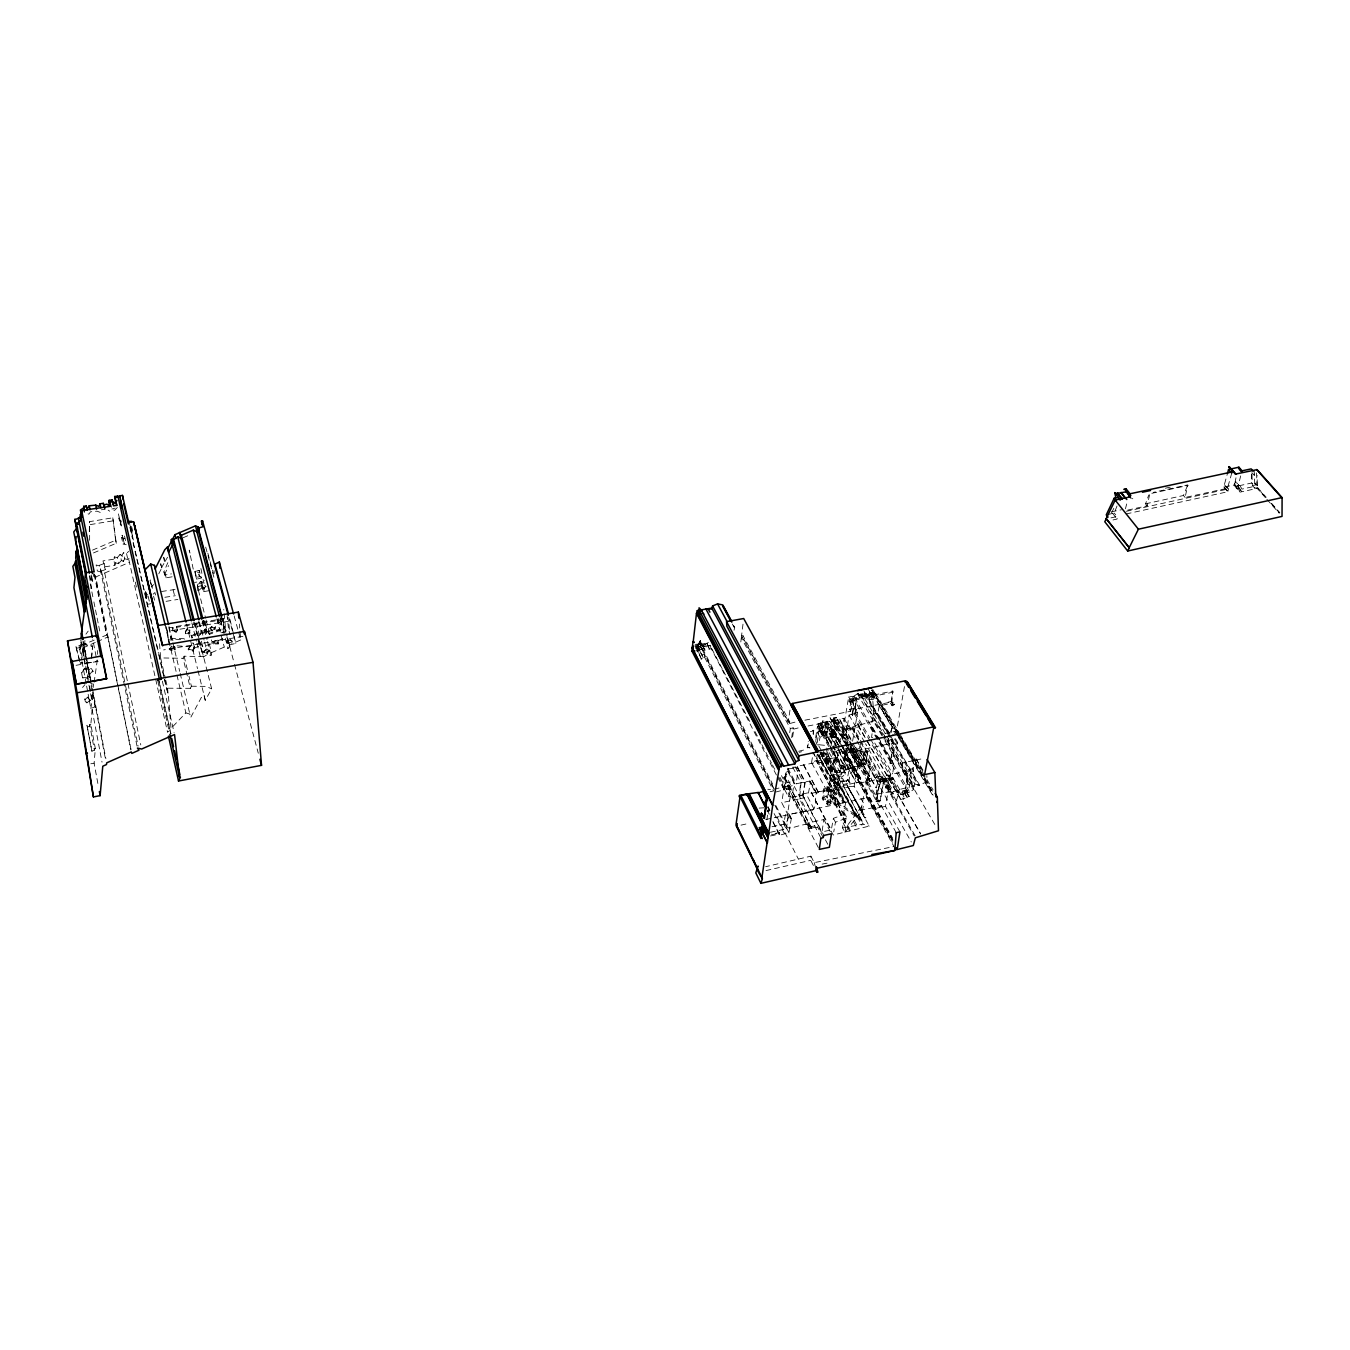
<?xml version="1.0" encoding="UTF-8"?>
<svg xmlns="http://www.w3.org/2000/svg" width="1350" height="1350" viewBox="0 0 1350 1350"><rect width="100%" height="100%" fill="white"/><g stroke="black" fill="none" stroke-linecap="round" stroke-linejoin="round"><path stroke-width="0.75" stroke-dasharray="5 3.75" d="M788.366 796.719L790.408 788.096L784.283 788.484L784.772 789.413L790.425 789.159L790.476 784.688L785.227 774.731L786.628 771.356L786.729 774.529L783.776 777.701L782.528 785.498L788.366 796.719L790.341 796.264L784.485 785.042L782.528 785.498M834.013 750.887L833.288 754.869L828.546 755.831L836.949 771.019L836.258 777.634L833.456 779.962L834.958 782.679L837.759 780.384L838.434 774.124L830.891 775.221L845.758 802.322L843.598 812.818L845.657 818.454L835.447 822.217L833.743 831.87M843.598 812.818L843.581 814.624L833.372 818.353L831.313 829.896L822.015 831.904L823.837 819.551L807.908 822.994L809.544 828.141L811.451 827.702L789.109 785.126L787.219 785.565L809.342 828.765L811.451 827.702M834.486 771.221C840.257 768.673 832.596 775.423 834.486 771.221L824.445 753.03L818.91 754.144L818.876 756.742L844.864 802.508L845.758 802.322M190.924 634.989L192.476 637.892L190.924 634.989L208.17 631.159L209.318 634.382L223.543 629.252L223.644 618.604L176.394 626.434L177.474 630.383L176.107 632.188L172.648 630.956L172.884 627.328L168.801 627.716L173.104 628.206M836.949 771.019L840.004 770.344L839.835 774.681L841.337 777.381L845.218 774.276L843.919 770.074L849.083 769.905L847.209 779.254L850.146 782.933L847.597 783.439L846.079 780.705L848.61 780.182L850.146 782.933M172.648 630.956L172.884 627.328M185.304 632.745L186.992 628.965L189.743 629.691L189.827 633.083C184.613 634.972 183.853 631.918 189.607 632.205L189.743 629.691M185.507 633.606L185.338 630.956M840.004 770.344L841.506 773.044L841.337 777.381M792.737 767.205L801.023 782.798L799.74 796.736L802.828 796.028L805.342 781.937L797.023 766.361L817.695 762.092L821.947 762.548L822.673 758.109L837.169 785.751L839.025 785.447L855.934 816.514L857.132 815.771L855.934 816.514M830.301 802.035L830.739 799.841L827.617 800.128L826.47 801.242L827.28 804.836C831.499 805.883 829.997 799.976 830.722 803.621M831.077 803.469L830.739 799.841M844.864 802.508L818.893 755.595M818.91 754.144L820.716 757.451L819.939 760.658L843.041 802.879L839.126 803.706L816.227 760.59L812.261 762.092L811.569 762.615L834.519 804.938L839.261 802.862L816.227 760.59M1241.578 491.214L1239.064 488.329L1237.747 488.649L1237.292 485.173L1241.578 491.214C1228.719 486.557 1235.368 475.976 1241.966 489.105L1254.673 486.321L1254.724 488.143L1257.171 487.721L1265.439 497.07M820.327 753.486L837.658 785.396L838.704 776.638L825.643 752.996M223.543 629.252L223.644 618.604M805.764 811.164L789.278 814.354L791.353 818.37L789.986 818.674L781.734 802.71L799.538 798.879L805.764 811.164C818.691 813.308 814.506 799.014 816.092 793.834L816.244 792.855C823.281 788.164 839.177 794.981 838.502 783.945L820.986 751.849M813.392 865.485L810.742 860.338L810.894 856.17L765.653 866.7M89.269 531.444L89.64 521.64L112.809 517.792L116.286 543.24L93.116 553.095M89.64 540.287L89.64 521.64M97.537 654.328L97.689 650.531M813.966 809.021L807.705 796.787L810.641 781.751L809.747 782.004L816.092 793.834M133.363 540L130.106 525.217M828.546 755.831L825.879 757.755L825.373 759.746L837.202 757.181L839.278 745.335M84.898 640.508L84.713 644.034L99.107 638.111M830.149 718.031L831.566 720.546L829.136 733.523L833.102 732.712L835.076 728.038L833.962 726.857L834.924 721.71L833.136 719.398L833.844 717.829L836.224 717.339L839.025 722.25L836.241 725.254L836.072 726.334L838.283 726.604L835.92 727.431L836.696 730.941L834.84 734.889L836.882 734.923L832.326 736.358L832.106 737.539L833.541 737.336L824.985 722.064L834.047 719.398L836.578 720.816L845.134 735.902L846.568 736.121L843.159 733.641L845.134 735.902M843.21 785.599L862.211 821.306L843.21 785.599L858.853 782.089L873.602 808.819L879.998 807.401L880.419 806.22L865.991 780.654L867.442 780.367L866.379 797.158L894.983 848.256M89.522 677.548L84.189 647.376L79.701 649.316L81.624 659.526M838.283 726.604L835.481 721.558L833.271 721.373L835.92 727.431M915.114 835.717L852.795 726.857L858.06 725.456L920.616 834.064M776.402 775.001L710.724 647.528M97.858 783.456L94.112 763.172L95.344 748.541L90.838 724.41L92.104 709.627L95.361 708.159L95.462 706.523L90.855 708.548L88.155 694.254M896.214 832.697L866.7 779.237L881.904 775.98L890.916 792.754L899.522 789.294L897.801 791.994L898.425 793.091L908.499 790.509L910.119 782.494L906.339 781.616L907.487 773.719L905.479 770.293L903.032 771.255L904.939 774.512L907.487 773.719M734.029 630.214L734.704 627.514L732.78 623.953M734.704 627.514L734.349 626.333M790.425 789.159L784.907 778.629L785.227 774.731M860.439 751.444L862.059 751.241L860.304 751.764L858.752 757.08L876.201 787.843L877.821 782.494L893.244 779.186L877.618 781.599L860.439 751.444L861.671 747.866L852.896 750.347L853.521 753.03L856.322 751.967L854.28 748.356L851.496 749.452L853.521 753.03M784.907 778.629L786.628 771.356M791.353 818.37L788.957 832.68L779.591 835.245L779.558 832.511L771.643 834.131M853.335 704.092L853.706 700.144L852.542 698.136L850.449 698.389L849.032 701.241L851.529 704.531L853.335 704.092L852.171 702.067L852.542 698.136M91.479 657.703L92.576 645.975L85.016 643.883L82.586 644.136L83.97 655.999M784.772 789.413L777.296 774.208M91.614 658.462L92.576 645.975M784.063 787.185L785.379 783.101L781.481 775.642M880.217 741.555L909.748 792.231L913.461 789.581L913.748 786.611L884.048 735.936M775.71 792.045L784.148 789.834L784.283 788.484M799.538 798.879L807.705 796.787M835.127 750.87L832.191 770.361L830.317 771.66L840.24 772.588L840.898 768.808L817.492 726.3L817.898 723.803L823.534 722.317L832.174 736.661L834.553 736.83L830.132 728.241M837.169 785.751L837.354 783.928L835.161 781.363L836.055 779.439L833.456 779.962M794.964 722.132L789.531 723.6L742.871 637.47L743.057 635.783L741.538 636.002L743.428 620.679M834.553 736.83L831.769 731.244L833.659 731.869L830.351 749.571M857.115 815.94L838.654 782.207L839.042 778.866L842.501 778.191L844.02 780.924L843.362 784.536L847.597 783.439M859.494 756.861L854.145 786.274L863.798 803.621L862.178 812.194L858.229 815.231L844.999 832.427L842.552 827.921L843.142 822.977L845.387 822.437L845.893 818.91L829.052 787.944L830.891 775.221M839.042 778.866L840.561 781.599L840.139 785.109L838.974 785.666M740.812 641.976L741.302 637.858L742.871 637.47M784.485 785.042L781.734 802.71M770.462 835.954L779.355 834.148L779.558 832.511M818.319 847.547L791.977 797.226L793.749 785.396L820.969 838.131M823.078 735.548L821.627 733.404L823.804 730.316L820.26 730.485L823.078 735.548L819.99 737.336L818.758 744.947M193.691 622.114L203.327 657.079L207.714 654.261L211.14 655.695L211.528 652.607L208.406 640.457M790.341 796.264L787.826 811.991L790.273 816.733L789.986 818.674M901.209 737.438L916.144 762.548L912.161 768.977L909.225 769.129L910.339 771.019L913.528 771.289L913.241 760.725L899.876 738.197M820.26 730.485L819.129 728.916L821.273 727.937L820.277 725.102L822.032 723.667L822.487 721.001L826.926 721.221L828.664 724.326L828.107 727.211L832.14 729L831.887 730.266L829.592 727.869M804.853 720.191L850.652 711.298L849.487 709.29L851.631 698.591L856.17 697.68L855.073 709.104L888.739 702.557L889.448 703.772L879.255 705.763L877.804 713.357L890.629 735.092L892.114 727.447L879.255 705.763M877.804 713.357L873.281 713.458L871.104 727.397L872.809 727.903L871.56 737.488L877.112 736.594M813.054 733.995L813.544 730.249L809.983 731.076M891.405 739.294L893.43 743.529L897.767 742.652L892.823 734.282M813.358 734.535L813.544 730.249M890.629 739.716L893.312 744.255L892.552 749.891L894.645 749.824L894.206 752.321L892.147 753.148L890.156 763.189L894.004 764.286L892.654 773.888L905.783 771.677L886.646 739.041M821.509 832.41L802.018 794.087L811.164 792.197L831.313 829.896M831.212 730.755L830.756 736.408L826.47 735.936L822.623 729.321L824.597 724.764L822.487 721.001M79.701 649.316L80.916 640.474L88.256 679.219M845.387 822.437L828.562 791.454L829.052 787.944M789.531 723.6L789.767 721.896L743.057 635.783M91.547 574.914L92.576 582.491L91.344 576.383M808.042 725.996L819.956 723.651L817.189 743.091L821.188 750.364M824.985 722.064L824.631 723.482M97.318 659.998L93.791 684.636L88.897 682.222M90.855 708.548L92.138 699.621L88.644 681.261M94.112 571.506L93.218 577.614L90.669 579.302L92.779 581.023M907.183 797.04L909.208 796.5L906.525 791.876L904.5 792.433L907.065 797.664L896.349 800.904L887.473 785.43L889.633 777.836L887.912 774.849L882.006 777.212L890.916 792.754M789.767 721.896L788.197 722.166L790.476 706.708M93.116 687.572L93.656 683.927M209.216 590.642L203.732 591.638L202.162 585.681L202.686 582.238L204.356 580.551M84.814 698.76L85.269 701.511L87.328 703.299L88.881 702.456L90.096 700.059L87.632 697.123L84.898 699.722L87.632 697.123M92.138 699.621L92.627 692.432M203.732 591.638L204.238 588.195L202.703 582.171L200.914 581.31L197.252 584.449L198.804 590.406L202.618 589.748L205.926 586.491M789.716 732.662L790.341 728.511L741.302 637.858M891.844 702.81L891.118 701.595L888.131 702.152L888.857 703.35L891.844 702.81L892.806 691.031L856.727 698.625L855.073 709.104M792.636 736.965L793.834 729.101L793.159 727.836L790.341 728.511M811.164 792.197L833.186 835.026L869.198 826.099L847.851 786.763L865.907 817.796L864.81 817.982L846.754 784.856M844.189 812.7L846.264 816.531L845.893 818.91M844.999 832.427L845.708 827.719L863.798 803.621M791.657 737.64L793.159 727.836M809.747 782.004L809.899 781.026L805.342 781.937M892.89 839.852L843.919 751.444L842.957 754.026L859.039 750.195L860.558 743.411M852.036 746.196L837.084 719.685L838.738 718.538L852.373 742.449L857.638 712.395L849.083 715.112L844.864 742.011M830.064 717.66L833.22 723.246L832.663 726.249L827.955 728.072L826.47 735.936M891.118 701.595L892.806 691.031M811.569 762.615L813.24 752.355L836.325 794.661L834.519 804.938M817.222 754.481L816.615 758.295L820.716 757.451M807.486 824.226C793.783 825.154 780.84 836.561 789.278 814.354M823.922 750.499L822.201 758.211M770.428 832.258L786.223 828.934L783.81 824.242L785.767 812.498L787.826 811.991M801.023 782.798L796.129 783.81L798.39 768.217L788.248 768.808L787.303 769.044L787.877 771.474L794.357 783.742L790.476 784.688M886.022 738.214L861.908 697.089L862.329 694.524L865.654 696.347L890.257 738.163M832.68 729.54L831.87 730.536L834.064 729.759L832.579 729.81L860.524 779.169L841.117 745.234M889.886 762.733L891.962 763.239L893.886 751.781L891.877 752.676L890.156 763.189M786.223 828.934L788.197 817.222L785.767 812.498M809.933 747.951L807.233 747.377L808.262 741.268M815.788 740.526L817.189 732.257L819.804 731.126L824.479 731.666L826.926 721.221M879.171 739.733L853.858 696.296L855.326 696.127L848.678 696.921L843.159 729.489L876.201 787.843M836.325 794.661L837.658 785.396M807.553 747.951L808.245 743.884M843.142 786.729L828.866 789.817L827.263 798.171L823.146 800.111L822.234 798.424L823.871 788.906L827.972 786.358L835.532 800.263L862.144 819.939M847.479 746.955L843.632 769.433L845.454 772.824M802.828 796.028L804.803 782.392L797.023 766.361M833.22 751.342L841.388 766.041L840.949 768.555L841.691 767.711L842.383 769.146L819.028 726.249L817.442 726.553L815.265 740.036L817.256 744.998M845.218 774.276L843.919 770.074M823.146 800.111L824.799 790.611L823.871 788.906M839.616 743.361L840.999 735.48L842.518 735.126L847.142 743.31M847.378 745.571L841.151 734.569L841.708 731.413L843.497 730.485L842.67 729.692L851.327 746.499M841.961 729.996L844.003 718.335L838.738 718.538M888.536 738.45L887.929 741.977L888.772 739.834M884.301 778.376L880.571 779.237L876.268 801.714L880.116 800.938L884.301 778.376L893.228 793.8L890.662 794.441L893.228 793.8M826.538 752.827L839.582 776.469L838.502 783.945M843.362 784.536L841.843 781.802L842.501 778.191M848.728 781.987L850.331 773.162L852.66 771.458L850.753 768.066L854.28 748.356M899.927 831.87L885.482 806.355L889.279 785.076L865.569 743.816M834.367 748.896L836.528 736.965L834.604 736.324M825.171 723.077L825.322 722.216L826.47 722.976L825.171 723.077L827.955 728.072M826.2 737.303L826.014 738.315L830.756 736.408L826.2 737.303L823.382 732.223L827.921 731.329L823.635 730.856M837.202 757.181L845.572 772.791M863.713 759.308L863.291 752.102L867.898 750.87L865.384 764.488L860.254 762.952L861.469 759.814L864.051 759.898L861.857 760.506L860.659 763.678L864.81 764.421L861.604 766.209L860.034 765.332L850.028 747.664M866.7 779.237L861.047 810.135L859.899 810.337L861.452 813.122M890.831 791.522L876.268 794.256L875.897 795.504L882.073 778.494L881.044 776.706M880.116 800.938L883.963 777.803L880.217 778.612L876.268 801.714M867.898 750.87L865.772 765.045L870.176 764.151L860.119 746.533M822.234 798.424L826.133 796.095L827.972 786.358M852.66 771.458L856.322 751.967M823.382 732.223L823.179 733.219L831.701 731.751M860.034 765.332L845.201 769.517L843.041 765.619L846.248 748.659L836.983 750.516M845.201 769.517L848.441 752.558L846.248 748.659M850.382 746.904L869.839 781.312L867.071 780.435L867.662 777.279L869.484 776.317L853.065 748.035M832.14 729L829.339 724.022L829.862 721.288L826.284 722.655L829.069 727.633M868.674 775.541L870.176 764.151M922.961 770.158L916.043 758.835L915.3 762.733L916.144 762.548M875.998 794.964L876.943 787.607M819.028 726.249L817.492 726.3M860.524 778.832L860.22 779.254M896.957 730.266L895.354 730.586L894.713 733.928L896.957 730.266L900.146 735.649M904.466 686.576L896.518 731.109L885.077 733.438M907.065 797.664L904.5 792.433M198.534 621.422L201.049 631.327L199.884 637.133L196.357 623.227M850.652 711.298L852.812 700.616L851.631 698.591M909.208 796.5L904.905 790.425L909.225 769.129M907.571 795.032L906.829 787.624L896.754 790.206L896.332 792.281L906.289 790.104M913.748 786.611L914.861 783.962L862.329 694.524M852.053 714.504L853.689 708.058L856.322 709.746L855.461 714.42L852.576 715.416L852.053 714.504L854.921 713.475L855.461 714.42M852.576 715.416L852.255 713.019M856.474 782.409L857.52 782.528L856.373 782.865L837.962 749.284M922.691 771.39L916.211 758.835M1127.722 510.097L1147.179 505.811L1149.812 493.746M226.851 636.964L228.994 645.013L235.828 643.359L229.618 617.996M893.312 744.255L897.48 743.934L897.767 742.652M809.342 828.765L787.219 785.565M862.211 821.306L835.245 801.546L835.532 800.263M858.617 740.002L851.799 728.106L852.795 726.857M1125.444 508.815L1127.351 501.221M897.48 735.902L871.695 692.415L871.965 690.154M874.142 692.381L875.711 694.389L867.173 696.043L874.142 692.381L899.573 735.142M1126.204 513.945L1227.673 491.771L1228.601 488.886L1224.366 484.65L1227.521 473.276M1231.757 473.108L1227.487 488.244L1185.114 497.475L1187.781 484.886L1153.423 492.345M193.303 651.223L194.164 646.144L190.148 645.958L188.156 649.148L193.303 651.223L194.062 648.287L192.713 642.819M824.445 753.03L823.584 756.287L819.754 756.591M823.23 837.624L817.763 827.28L818.336 825.086L809.966 826.909L809.544 828.141M865.519 693.259L866.565 693.411L866.211 694.744L868.742 694.389L867.308 696.482L864.253 696.667L862.397 693.512L863.342 691.993L865.181 695.132L864.253 696.667M1235.993 477.782L1235.115 482.136L1239.199 485.544M1227.994 491.282L1224.197 486.894L1224.838 484.549M1240.667 475.909L1238.287 485.747M855.782 708.817L854.921 713.475M873.264 695.672L867.932 697.663L869.096 693.647L872.151 693.428L869.029 699.418L873.551 699.536L873.264 695.672L870.294 690.289M213.789 644.001L214.144 641.149L217.941 639.967L218.194 643.916L213.789 644.001L214.144 641.149M873.551 699.536L871.56 692.786L895.759 732.223M877.618 781.599L878.04 780.165L892.536 777.178L893.244 779.186M896.349 800.904L898.02 795.201L907.976 793.024M194.062 648.287L199.429 645.941L200.357 642.819L202.753 646.65L212.321 643.528L211.376 639.9M904.939 774.512L905.783 771.677M231.778 643.376L232.014 641.064L229.77 639.141L226.462 640.946L227.846 643.393L231.778 643.376L232.014 641.064M843.041 802.879L843.581 801.208L818.066 754.903M830.554 804.077L829.929 802.187M865.181 695.132L867.257 694.187L867.392 696.414L871.83 696.651M872.573 699.908L870.885 696.904M879.998 807.401L865.586 781.836L865.991 780.654M892.873 777.752L878.411 780.823L879.221 778.596L861.671 747.866M1147.179 505.811L1145.543 503.82L1148.749 494.994M164.666 679.32L168.412 695.638L171.028 728.426L185.878 712.884L165.156 625.202M113.602 559.221L103.022 560.891L104.304 566.933L114.902 565.228L113.602 559.221L114.463 556.892L117.248 557.702L118.564 563.692L115.762 562.899L114.463 556.892M892.114 727.447L888.857 736.678M114.902 565.228L115.762 562.899M833.237 761.484L835.937 757.991L838.198 759.004L834.671 762.311L833.237 761.484L834.013 762.885L835.414 763.661L838.941 760.32L835.937 757.991M197.775 590.574L197.303 584.044M695.149 644.406L701.882 659.796L696.954 650.211L698.591 647.106L700.127 650.092L697.224 651.949L696.954 650.092L699.165 649.772L703.198 657.619L704.599 657.231L773.584 790.931L769.719 791.826M834.013 762.885L835.042 760.252L834.233 758.818M1108.249 514.434L1114.256 513.084L1117.277 505.305M202.179 620.713L204.711 630.585L206.752 632.357L207.444 631.277L204.896 621.422M1145.543 503.82L1183.461 495.501L1187.781 484.886M852.862 752.304L850.837 748.71L851.428 747.292L853.453 750.887M212.102 630.855L215.409 626.704L211.832 626.434L209.925 627.986L212.102 630.855L215.004 629.167L215.409 626.704M846.534 745.656L832.511 720.529L834.992 719.854L834.924 721.71M172.142 576.804L166.168 577.834L164.599 574.763L163.89 571.843L167.839 562.596M164.599 574.763L168.564 565.532M833.22 723.246L859.612 768.825L832.714 720.309M850.298 703.434L851.664 700.498L850.449 698.389M1112.991 519.952L1117.091 519.058L1116.99 516.544L1114.256 513.084M833.76 719.651L836.224 717.339M1111.641 512.814L1114.307 507.296M165.746 680.13L167.602 688.196L190.35 688.331L183.094 658.294L184.123 656.201L202.382 656.589M190.35 688.331L191.413 686.222L188.983 676.215M158.777 573.817L161.443 568.519L160.481 563.861M161.443 567.861L165.004 561.549L164.025 557.567M827.28 804.836L828.377 801.546L827.617 800.128M146.374 598.354L145.429 591.418L146.829 597.459M698.051 644.878L700.312 640.541L698.574 639.647L701.511 645.131L699.587 647.831L696.887 644.034L700.11 649.384L701.966 649.384L700.194 643.984L698.051 644.878L700.11 649.384M117.248 557.702L120.082 554.428L121.399 560.436L123.272 561.482L121.939 555.491L123.373 552.774L126.546 553.584L128.604 551.357M1132.819 498.724L1131.654 498.623M123.272 561.482L124.706 558.765L123.373 552.774M700.312 640.541L701.511 645.131M703.198 657.619L697.832 646.903L695.655 647.561M198.011 670.646L205.251 700.296L211.663 688.854L194.822 622.198M889.616 776.25L890.798 774.208L888.739 776.301L898.543 791.691M188.359 650.025L190.148 645.958M171.399 646.042L170.1 649.924L174.96 649.856L174.757 646.734L171.399 646.042L169.881 649.029L174.741 648.945M852.761 713.914L853.065 708.817M170.353 637.386L171.045 636.356L170.994 639.124L184.477 639.596M174.757 646.734L174.96 649.856M165.004 561.549L169.104 554.614M840.746 749.284L859.309 781.954L840.746 748.862M85.944 634.163L88.189 631.091M701.966 649.384L700.279 645.3L702.186 645.047L702.996 646.414L705.071 643.798L706.658 646.852L704.565 649.451L701.696 644.979L702.81 643.427L705.645 643.95L708.615 642.398M84.561 668.25L81.692 673.262L84.561 668.25L91.328 668.571L93.082 671.355L86.906 678.358L83.481 678.729L82.468 677.531L86.754 677.599L92.931 670.646M176.107 632.188L177.255 629.505M706.658 646.852L704.362 646.414L703.232 647.949L703.856 649.417M90.096 700.059L87.21 702.641L85.134 700.852M871.695 692.415L868.573 694.102L870.649 697.275M211.528 652.607L224.269 647.072L227.998 648.523L229.854 646.194L227.694 638.128M853.588 709.712L853.689 708.058M185.541 631.817L186.992 628.965M118.564 563.692L121.399 560.436M892.451 705.78L891.709 704.548L893.295 702.742L891.641 701.882L890.376 703.266L892.451 705.78L894.392 704.582L893.295 702.742M835.042 760.252L836.73 759.409M124.706 558.765L127.879 559.575L130.984 556.217M118.429 513.894L120.994 525.268L120.15 523.918L122.141 521.842L119.762 519.834M207.444 631.277L219.544 629.623L219.105 624.898L221.704 624.308L219.308 622.502L221.4 620.342L221.096 616.14M117.332 507.532L114.531 510.401L111.881 509.034L110.548 503.061M836.578 720.816L837.084 719.685M836.646 784.08L837.557 782.173L834.958 782.679M206.584 653.771L209.233 651.122L207.174 648.489L203.361 651.611L206.584 653.771L203.361 651.611M206.331 652.826L208.997 650.227M149.276 601.121L147.876 595.08L149.732 593.291M197.252 584.449L202.686 582.238M153.141 594.186L154.929 592.515L156.347 598.539M842.552 827.921L863.123 824.124L869.198 826.099M84.949 684.636L82.553 687.487M198.804 590.406L202.483 587.267L200.914 581.31M150.998 584.533L150.053 580.5L152.28 578.61M153.697 584.617L151.453 586.541L153.141 589.359L150.053 580.5M203.58 652.523L207.174 648.489M839.835 774.681L843.683 771.525M210.144 628.83L212.051 627.294L215.646 627.615M702.152 644.254L703.704 647.342M864.624 692.752L890.882 737.319M859.933 696.178L861.317 695.166L862.768 696.667L860.203 697.781L858.195 693.191L860.203 697.781M697.832 646.903L698.591 647.106M853.858 696.296L857.385 693.748M849.42 768.504L823.534 722.317M914.861 783.962L919.232 785.464L927.096 781.481L926.842 775.609M833.119 722.469L835.481 721.642M696.094 644.558L697.697 647.663L698.49 647.139M700.279 645.3L701.696 644.979M851.664 700.498L853.706 700.144M167.586 732.054L170.218 730.434L159.131 681.396M891.489 705.122L894.392 704.582M699.874 648.034L701.713 646.954M226.699 641.841L230.006 639.967L232.234 641.908M695.419 648.287L696.752 647.528M221.788 632.678L228.538 629.117L227.137 615.786M218.16 640.811L223.239 638.145M722.166 668.655L711.534 648.27L709.408 648.979L706.86 643.258L705.071 643.798M696.921 646.852L698.709 650.076L698.979 648.911L702.456 648.354L772.673 784.131M164.852 597.291L175.314 595.721M708.446 646.296L710.184 645.418M767.576 811.688L769.837 810.557L767.796 806.558M80.342 647.376L76.326 648.354L75.971 646.464L80.004 645.604L82.215 657.349M144.973 592.296L147.876 595.08M94.567 574.239L106.701 633.656L106.582 635.057L100.98 637.352M850.753 768.066L844.931 770.074L843.632 769.433M122.901 537.199L121.601 537.722L123.019 544.067L124.318 543.493L122.108 535.275L124.318 543.493M84.088 648.996L84.578 647.19L95.31 642.482M130.984 749.301L95.749 576.973L102.279 574.087L99.208 565.363L104.22 563.524L103.022 560.891M97.099 641.706L107.831 636.981L106.701 633.656M236.132 641.959L240.739 639.951L239.878 630.011M904.382 793.041L911.25 792.011L909.748 792.231M137.025 746.044L99.579 565.937L96.12 564.975L97.369 571.016L104.709 573.041L129.111 562.477M183.127 537.739L190.097 534.735M92.509 550.125L115.627 540.253L112.809 517.792M858.448 694.794L866.565 693.411M91.901 751.208L86.94 725.22L91.901 751.208L94.433 750.178L89.674 724.646L90.838 724.41M857.891 723.499L858.009 724.697L855.343 725.777L854.854 724.612L857.891 723.499L859.562 726.401L859.663 727.549L856.98 728.646L856.508 727.498L859.562 726.401M87.446 727.042L89.944 726.03L89.674 724.646M848.441 730.316L851.242 729.202L848.846 725.153L845.994 726.047L847.969 730.249L845.994 726.047M100.474 571.404L105.503 569.548L104.22 563.524M209.318 634.382L209.098 633.487L223.307 628.358M826.521 803.419L829.778 802.642M706.86 643.258L707.856 645.992L710.859 644.996M868.168 751.342L863.679 752.777L864.051 759.898M869.839 781.312L879.221 778.596M843.159 729.489L851.799 728.106M111.881 509.034L115.172 508.089M882.596 735.294L874.159 720.883L858.06 725.456M885.448 787.539L887.76 787.978L887.659 786.274L885.33 785.7L887.136 785.362L887.22 787.05L885.448 787.539L885.33 785.7M196.611 579.234L195.058 573.21L199.716 571.944L199.226 570.527L197.775 570.645L199.547 576.72L196.509 577.294L196.611 579.234L201.285 577.969L199.226 570.527M793.834 729.101L798.137 727.937M798.677 751.292L803.52 750.06L804.094 751.123L799.234 752.321M786.831 771.744L787.877 771.474M841.388 766.041L843.041 765.619M810.321 731.683L813.847 730.806M828.562 791.454L847.783 787.219M788.197 817.222L790.273 816.733M1235.115 482.136L1236.026 481.916M835.161 781.363L835.667 783.017L838.654 782.207M864.877 817.509L865.907 817.796M765.99 870.581L810.742 860.338M702.456 648.354L702.675 650.683L710.64 648.861M741.015 825.137L749.25 823.264M765.703 819.534L868.151 797.513L892.688 841.286M866.379 797.158L868.151 797.513M191.143 635.867L208.406 632.053M1110.966 517.877L1116.99 516.544M1265.473 497.711L1257.204 488.379L1240.076 492.126L1233.984 485.139L1224.197 486.894M1126.372 511.279L1228.601 488.886M702.287 658.716L700.819 658.952M859.275 783.219L865.586 781.836M815.501 827.786L817.763 827.28M1151.837 493.307L1188.203 485.392M831.566 720.546L832.444 720.697M785.379 783.101L793.783 781.279L794.357 783.742M1165.371 488.211L1171.463 486.894M1239.03 485.747L1251.737 483.013L1254.673 486.321M881.786 807.148L885.482 806.355M840.898 768.808L842.518 768.487M787.371 786.831L793.749 785.396M1111.404 511.852L1121.394 509.76M787.573 786.24L771.559 789.649L767.796 789.244M766.918 810.928L769.736 810.321M771.998 826.723L783.81 824.242M893.447 692.077L852.812 700.616M915.941 760.05L924.075 758.362M771.93 834.705L779.827 833.051M815.805 827.212L809.392 828.579M841.506 773.044L845.572 772.2M792.956 767.171L796.837 767.458M201.049 631.327L204.711 630.585M839.025 722.25L833.507 723.347M838.704 776.638L839.582 776.469M887.473 785.43L889.279 785.076M848.441 752.558L893.514 742.871M816.109 761.434L819.939 760.658M791.977 797.226L801.849 795.234M810.979 793.395L824.799 790.611M802.508 795.437L799.386 796.061L800.617 782.392L804.803 782.392M810.894 856.17L814.236 862.65L893.599 846.636M880.419 806.22L881.888 805.933M95.344 748.541L94.162 748.778L94.433 750.178M841.843 781.802L846.163 780.941L847.682 783.692M767.053 811.181L769.888 810.608M861.908 697.089L865.654 696.347M828.664 724.326L824.597 724.764M913.241 760.725L902.357 762.868L903.032 771.255M192.257 637.014L191.616 638.061M221.839 632.846L225.838 632.07L223.746 609.407M97.099 661.466L95.344 661.804L97.099 661.601L92.728 639.174M840.561 781.599L844.02 780.924M822.133 864.118L828.343 862.92M195.058 573.21L194.957 571.388L197.994 570.797L199.547 576.72M875.948 801.158L879.812 800.415M90.804 763.796L94.112 763.172M194.636 582.441L196.779 582.053M849.487 709.29L854.634 708.345M202.162 585.681L197.438 586.541L205.605 618.064M76.039 665.314L99.714 661.011M859.899 810.337L873.197 807.688L873.602 808.819M787.236 786.291L789.109 785.126M1254.133 470.256L1254.741 483.165L1257.086 485.814L1257.272 475.656M849.032 701.241L852.171 702.067M163.89 571.843L165.459 574.914L171.416 573.885M242.933 636.373L163.62 649.924M1254.741 483.165L1257.609 485.713M90.247 524.593L113.467 520.779M176.394 626.434L176.614 627.311L223.881 619.498M166.067 601.341L177.879 599.417M167.332 631.26L169.408 645.317L166.016 625.742L167.332 631.26L228.622 621.27L230.006 634.567L228.538 629.117M147.049 604.378L151.031 603.737M1251.973 474.525L1252.378 485.477L1255.331 485.004L1266.199 497.273M161.46 591.502L176.124 589.326M859.022 768.572L859.899 768.437M854.145 786.274L848.711 786.561M101.351 509.794L104.625 509.321M702.017 654.801L704.396 654.497L774.377 789.936M121.432 525.994L120.099 520.02L122.158 519.784M82.586 644.136L92.728 646.768M828.377 801.546L831.516 801.292M218.194 643.916L217.957 643.005L213.553 643.089M759.189 808.093L764.775 807.739M214.363 642.009L211.781 642.161L212.321 643.528M164.413 679.337L168.412 695.638M199.328 576.551L200.779 576.467L201.285 577.969M696.954 650.092L699.317 649.772M226.462 640.946L227.61 642.499L231.542 642.482M698.709 650.076L700.127 650.092M191.413 686.222L206.044 686.374L211.663 688.854M698.524 646.312L700.397 646.346M159.536 643.714L160.633 657.923L183.094 658.294M807.233 747.377L809.646 747.428M84.729 669.144L91.479 669.33L93.082 671.355M871.56 694.035L873.366 696.921M184.275 638.719L170.775 638.263L170.994 639.124M177.036 645.823L190.35 646.751M168.109 639.816L173.812 640.204M819.534 744.812L825.171 745.369L828.174 750.819M767.154 807.638L768.538 807.823L766.884 819.771M846.332 727.363L849.606 726.317L848.846 725.153M123.019 544.067L126.242 544.742M171.602 646.886L174.96 647.612M188.156 649.148L193.05 650.244M121.601 537.722L124.841 538.515M187.211 629.826L189.962 630.585M185.878 712.884L189.877 714.116L190.536 717.795L201.167 697.764L204.036 694.946L205.251 700.296M172.446 630.096L175.905 631.311M854.212 708.969L856.322 709.746M100.237 512.409L97.014 511.161L90.501 511.802L88.847 514.198L86.13 513.067M841.151 734.569L842.518 735.126M90.821 588.077L91.733 588.465L89.286 576.214M826.284 722.655L829.339 724.022M202.483 587.267L204.255 588.127M906.339 781.616L907.942 784.384L912.566 786.679L910.339 771.019M833.541 737.336L830.706 733.455M701.865 643.528L700.127 642.634L695.824 645.452L697.697 647.663M120.082 554.428L121.939 555.491M847.209 779.254L848.61 780.182M108.135 510.131L109.721 511.194M204.609 585.377L205.976 586.44M904.905 790.425L906.525 791.876M890.376 703.266L891.709 704.548M207.394 649.35L209.233 651.122M860.929 693.529L862.768 696.667M209.925 627.986L211.866 629.994M1251.889 472.702L1254.302 475.403L1254.201 472.264M1271.632 503.415L1279.783 512.612M1270.957 503.297L1279.226 512.646M1266.857 499.281L1279.277 513.304M1252.378 485.477L1254.724 488.143M1234.356 483.823L1237.241 487.114M1234.153 484.532L1237.747 488.649M1224.366 484.65L1227.487 488.244M1223.842 486.945L1227.673 491.771M87.767 697.815L90.231 700.717M1183.461 495.501L1185.114 497.475M1112.552 513.304L1117.091 519.058M228.994 645.013L229.854 646.194M851.242 729.202L850.517 728.072L847.648 728.949L847.969 730.249M120.099 520.02L121.399 522.079M119.644 519.294L118.817 517.944L120.15 523.918M891.641 701.882L893.042 704.211M875.627 693.292L899.033 732.628M900.096 734.417L933.052 789.851M872.792 689.479L875.711 694.389M900.619 736.931L927.096 781.481M874.192 693.073L897.564 732.442M898.627 734.231L933.694 793.26M871.948 689.951L896.653 731.734M897.716 733.337L933.137 793.209M871.746 690.154L896.434 731.751M897.514 733.556L932.918 793.209M895.354 730.586L898.847 736.476M896.822 734.029L933.103 795.201M898.543 737.708L932.681 795.285M867.847 688.466L871.661 695.199M869.4 691.976L871.324 695.25M869.687 692.888L871.577 696.06M894.527 738.923L897.48 743.934M912.161 768.977L913.528 771.289M863.933 690.981L919.721 785.346M891.928 739.108L919.232 785.464M871.391 705.308L890.342 737.505M890.882 739.226L918.219 785.666M887.068 740.002L914.338 786.493M859.663 694.305L883.001 734.13M883.659 737.1L936.377 827.145M857.317 693.63L883.845 738.956M884.891 740.762L913.461 789.581M856.17 697.68L856.727 698.625M872.809 727.903L877.044 735.176M878.108 736.999L894.004 764.286M871.104 727.397L891.962 763.239M852.711 697.224L877.989 740.694M879.052 742.5L908.533 793.209M852.036 698.423L853.217 700.464M904.179 790.56L905.867 793.462M848.678 696.921L857.638 712.395M874.733 742.956L892.654 773.888M902.306 791.809L903.994 794.728M850.298 702.405L851.529 704.531M855.073 712.429L869.771 737.842M870.817 739.648L904.416 797.732M854.415 714.015L871.189 743.057M872.235 744.879L903.69 799.335M887.912 774.849L898.425 793.091M858.009 724.697L866.379 739.597M867.426 741.403L920.599 833.709M884.689 776.149L893.582 791.876M849.083 715.112L864.54 742.028M883.963 777.803L893.211 793.884M852.019 727.194L914.287 836.004M844.003 718.335L859.106 744.778M862.059 751.241L879.255 781.599M860.304 751.764L877.821 782.494M859.039 750.195L911.284 841.944M839.7 719.162L851.732 740.34M855.748 747.394L865.772 765.045M853.183 743.951L864.81 764.421M837.81 719.516L850.837 742.466M851.85 744.238L863.865 765.416M852.036 748.052L867.949 775.862M860.254 762.952L861.013 763.948M850.854 746.752L870.159 780.975M869.788 780.638L841.708 731.413M833.844 717.829L837 723.634M833.642 719.061L849.032 745.892M850.028 748.389L868.455 780.975M833.136 719.398L859.748 766.26M848.408 747.411L867.071 780.435M847.547 747.444L859.612 768.825M835.076 728.038L836.696 730.941M833.962 726.857L835.599 729.742M829.862 721.288L832.663 726.249M834.064 729.759L836.882 734.923M833.811 729.827L843.446 747.495M860.811 778.393L844.459 749.317L860.642 778.562M833.507 729.979L843.531 748.136M832.579 729.81L843.159 748.288M843.48 749.233L860.524 779.169M832.174 729.81L840.105 743.445M832.005 729.827L834.84 734.889M830.267 727.38L833.102 732.712M843.919 751.444L892.451 837.877M843.261 752.153L892.806 840.493M831.921 733.101L839.717 747.023M831.617 732.999L839.734 747.478M825.322 722.216L828.107 727.211M831.448 733.236L839.244 747.158M840.274 748.997L892.434 842.316M1237.292 485.173L1239.064 488.329M829.136 733.523L836.933 747.444M830.672 736.864L856.373 782.865M822.032 723.667L824.209 727.566M820.429 722.891L835.279 749.503M836.258 751.275L846.146 769.011M820.125 723.229L834.958 749.841M835.954 751.612L845.842 769.348M819.956 723.651L834.114 749.064M820.277 725.102L822.623 729.321M821.273 727.937L823.584 732.071M817.898 723.803L832.191 749.52M818.218 725.456L842.096 768.538M819.129 728.916L821.627 733.404M819.804 731.126L822.774 736.644M835.211 758.801L835.987 760.219M829.187 752.642L840.24 772.588M846.838 784.502L862.178 812.194M817.189 732.257L819.99 737.336M826.284 750.398L829.221 755.696M824.614 752.709L838.654 778.174M858.229 815.231L863.123 824.124M826.301 757.873L834.519 772.808M825.879 757.755L834.097 772.673M822.184 752.186L832.191 770.361M836.258 777.634L837.759 780.384M826.166 759.881L834.452 774.951M857.368 816.986L861.891 825.204M837.996 782.342L856.508 816.142M839.582 785.396L856.609 816.531M821.087 752.406L856.237 816.379M820.26 752.119L838.451 785.227M819.821 752.203L838.013 785.329M854.28 820.412L856.98 825.356M817.374 754.178L843.801 802.254M853.588 821.897L855.967 826.267M812.953 752.389L836.038 794.694M829.119 787.539L846.163 818.826M828.866 789.817L835.245 801.546M826.673 786.797L850.247 830.183M826.318 788.113L849.842 831.482M843.142 822.977L845.708 827.719M741.538 636.002L788.197 722.166M826.133 796.095L827.263 798.171M732.324 624.021L734.248 627.598M827.179 801.006L827.938 802.406M824.648 797.85L825.677 799.791M826.47 801.242L827.229 802.642M833.372 818.353L835.447 822.217M803.655 764.691L818.37 792.079M803.554 765.045L818.269 792.433M810.405 781.717L816.986 793.581M809.899 781.026L816.244 792.855M823.837 819.551L831.431 833.777M795.133 766.733L803.064 781.616M802.018 794.087L823.821 835.447M787.86 768.201L796.129 783.81M825.441 839.852L828.394 845.421M787.303 769.044L793.783 781.279M785.143 778.072L811.384 828.326M807.908 822.994L809.966 826.909M783.776 777.701L789.649 788.923M780.131 777.549L785.008 786.881M723.144 670.494L751.174 724.208M755.055 731.616L760.843 742.736M761.822 744.576L771.491 763.104M772.453 764.961L776.317 772.369M777.381 776.858L784.148 789.834M707.856 645.992L709.408 648.979M702.81 643.427L704.362 646.414M702.186 645.047L704.565 649.451M699.199 642.684L700.734 645.654M702.675 650.683L774.748 790.172M695.486 646.549L698.456 651.966M775.913 805.663L787.117 827.483M774.849 805.191L788.957 832.68M776.959 816.952L798.441 859.208M774.107 813.544L784.417 833.726M767.391 810.591L769.23 814.219M772.909 821.458L779.355 834.148M773.061 822.386L779.591 835.245M709.982 645.283L710.758 646.92M767.897 806.372L769.213 809.19M104.304 566.933L105.503 569.548M208.17 631.159L209.098 633.487M95.259 575.505L95.749 576.973M892.536 777.178L892.974 778.731M814.236 862.65L815.873 868.489M176.614 627.311L177.474 630.383M234.157 615.971L240.739 639.951M228.774 617.389L235.828 643.359M227.627 617.608L228.622 621.27M207.849 553.196L213.317 573.497M205.689 547.104L214.734 580.264M222.294 617.996L227.154 636.12M227.458 638.128L233.955 662.361M234.495 664.386L258.289 753.233M221.451 616.832L226.311 634.956M227.61 642.499L227.846 643.393M220.033 617.558L221.67 623.666M221.704 624.308L220.084 618.199L224.775 636.424M225.315 638.449L227.998 648.523M218.261 618.604L219.308 622.502M217.552 619.059L219.105 624.898M216.793 618.84L224.269 647.072M201.893 573.413L200.188 564.958M203.057 579.437L204.086 583.403M214.768 628.256L215.004 629.167M201.066 583.791L202.618 589.748M211.832 626.434L212.051 627.294M194.957 571.388L196.509 577.294M189.996 553.061L189.219 550.108L193.641 571.016M168.801 627.716L171.248 637.234M206.111 620.038L209.166 631.851M203.985 620.46L207.039 632.306M203.698 620.511L206.752 632.357M203.192 620.241L207.883 638.432M75.971 646.464L79.447 659.981M76.326 648.354L79.819 661.922M202.314 621.287L206.989 639.512M207.512 641.537L211.14 655.695M199.446 621.861L204.086 640.086M204.609 642.111L207.714 654.261M201.369 641.199L202.753 646.65M194.619 622.603L203.327 657.079M198.045 640.491L199.429 645.941M191.835 622.873L196.425 641.132M196.931 643.157L200.492 657.366M193.371 642.988L194.738 648.456M189.607 632.205L189.827 633.083M186.469 624.054L197.505 668.621M185.574 632.914L185.777 633.758M173.087 589.781L174.673 596.059M163.451 557.229L164.43 561.212M165.459 574.914L166.168 577.834M184.123 656.201L188.494 674.207M160.869 563.811L161.831 567.793M169.003 626.501L172.412 640.761M172.901 642.803L179.685 671.321M180.174 673.363L189.877 714.116M171.787 649.772L172.007 650.7M169.813 648.472L170.1 649.924M153.613 596.211L154.558 600.227M132.705 531.276L131.321 525.319L132.469 538.836M145.901 592.11L147.302 598.151L145.429 591.418M160.633 657.923L165.274 678.105M129.144 521.674L132.891 537.958M130.224 527.496L131.153 531.461M129.921 527.411L132.249 537.587M133.329 542.7L164.194 677.295M133.076 542.7L136.35 556.976M136.822 559.018L149.918 616.123M150.39 618.148L158.338 652.826M158.794 654.868L163.941 677.295M162.354 681.159L174.066 732.476M158.895 680.906L170.91 733.961L170.218 730.434M157.899 681.396L169.391 732.341M135.338 582.154L136.721 588.279M124.504 536.017L125.55 540.658M128.874 559.828L167.518 732.071M126.546 553.584L127.879 559.575M115.627 540.253L116.286 543.24M104.709 573.041L127.474 681.497M127.912 683.539L140.788 744.93M102.279 574.087L138.122 746.111M107.831 636.981L130.899 749.874M94.179 574.509L106.582 635.057M89.843 575.235L90.669 579.302M90.247 583.774L91.463 589.815M91.867 591.84L93.487 599.906M93.892 601.914L95.108 607.972M95.513 609.981L96.728 616.039M97.133 618.064L98.347 624.105M98.753 626.13L99.968 632.171M83.447 641.587L92.07 686.441M92.458 688.5L105.874 758.734M84.189 647.376L90.011 677.97M92.728 692.229L105.722 760.404M82.924 641.503L86.417 659.829M86.805 661.871L90.686 682.239M91.074 685.716L92.256 691.841M92.644 693.866L95.361 708.159M80.831 642.178L91.665 699.3M92.104 709.627L102.026 762.159M82.013 661.567L86.231 684.045M86.619 686.087L87.784 692.212M81.523 672.351L82.62 678.375M907.942 784.384L905.479 770.293M82.738 644.962L84.105 656.792M700.194 643.984L700.329 645.418M214.009 570.544L214.279 573.396M239.355 624.038L239.709 628.02M881.904 775.98L882.006 777.212M167.602 688.196L168.159 695.655M704.396 654.497L704.599 657.231M872.286 692.651L874.159 720.883M885.87 786.628L885.988 788.467M1256.546 472.956L1257.086 485.814M1251.382 473.884L1251.737 483.013M1255.264 483.081L1255.331 485.004M217.941 639.967L217.957 643.005M836.342 736.526L834.789 737.927L836.46 736.56M865.772 694.086L863.342 695.689L862.11 694.237L864.118 693.191L865.772 694.086M91.243 662.361L80.156 663.036L91.243 662.361"/><path stroke-width="1.5" d="M781.414 766.614L699.148 610.251L697.342 610.554L696.482 613.305L778.444 769.804L779.49 766.986L781.414 766.614L781.414 764.151L783.624 766.159L794.897 763.881L795.876 761.704L798.862 760.438L798.711 755.865L726.553 621.641L743.698 618.519L816.767 752.288L818.353 750.971L792.298 703.502L905.631 680.754L933.66 728.021L935.466 727.65L907.149 681.598L905.377 681.936L905.631 680.754M199.311 530.972L198.248 527.04L195.48 525.842L174.943 534.667L167.636 548.657M181.001 538.684L181.339 535.275L193.303 530.145L196.847 531.647L219.409 616.275M87.008 597.594L77.642 550.159L76.089 551.239L75.701 558.039L85.539 608.428M736.189 825.829L757.164 868.708L755.814 872.91L760.911 883.339L816.058 870.632L817.627 872.269L816.48 867.037L816.919 868.269L894.797 850.466L894.915 848.981L896.771 848.576L896.552 849.673L913.326 845.539L915.334 837.81L938.486 830.756L937.305 797.006L935.179 793.429M764.674 805.866L758.177 792.467L748.71 793.766L746.28 795.437M100.929 656.792L96.711 635.58L67.5 640.862L93.403 796.922L100.103 795.639L102.786 766.209L106.515 764.539L106.667 762.868L131.304 751.933L131.811 753.401L138.982 750.212L137.447 748.086L141.649 749.031L174.538 734.535L179.516 777.178L180.478 777.161L178.521 781.009L261.529 765.349L253.024 662.327L244.434 631.429L162.27 645.317L133.566 521.775L128.689 522.551L122.479 495.433L119.678 495.838L119.914 497.357M736.627 825.508L751.359 855.613M764.438 818.488L766.952 797.816L692.01 651.189L692.212 647.916L693.377 647.916M82.536 639.461L81.371 633.352L85.573 602.826L83.869 603.011L85.573 602.691L86.299 586.254L87.396 586.693M76.191 536.541L75.651 540.827L77.642 550.159M762.969 825.474L747.141 793.952L740.138 795.892L736.02 824.496L762.413 878.681L760.911 883.339M82.333 516.662L74.807 519.733L85.776 574.796M77.102 529.706L77.406 527.428L73.761 531.9L87.075 599.349M768.15 837.574L762.986 827.28L763.526 823.989L768.656 834.199L767.745 837.489L768.184 834.266L760.674 819.332L761.366 817.999M80.409 519.919L80.224 521.37L76.511 523.53L86.282 572.484M92.391 573.548L80.831 516.561L81.658 510.519L110.447 506.318L109.131 500.344L112.117 499.888L113.451 505.862L116.657 505.389L114.666 496.513L117.906 496.057L159.283 678.577L157.477 680.299L161.359 679.168L161.224 678.24L253.024 662.327M84.341 511.954L83.734 506.334L86.332 506.081L87.159 510.097M694.946 651.004L693.799 651.004L692.331 647.038L693.09 641.587L694.187 642.296M694.305 642.499L693.208 641.807L696.482 613.305M761.383 813.189L760.742 817.644L761.383 813.189L763.914 818.218M81.118 638.803L81.371 633.352M767.374 842.906L759.493 827.584L767.374 842.906L772.706 805.224L692.212 647.916M736.898 826.065L737.269 823.601M739.597 797.344L739.429 795.454L747.141 793.952M96.711 635.58L96.474 637.082L84.864 578.509L85.59 572.839L94.112 571.506L81.658 510.519M739.429 795.454L760.911 838.569L761.569 834.097L759.493 827.584M763.02 822.133L762.075 826.605L759.932 827.786M762.986 827.28L762.278 832.477M756.641 868.101L758.092 866.076C755.781 869.957 759.122 873.045 762.294 878.462M767.104 842.788L761.754 878.58M818.167 751.984L792.298 703.502M109.704 506.166L109.131 500.344M934.234 726.519L907.149 681.598M935.466 727.65L933.525 728.629L924.615 774.63L934.858 772.521L935.82 796.837L937.305 797.006M214.684 565.447L214.954 564.064L219.341 562.039L233.601 613.98M697.005 613.221L779.017 769.686L772.706 805.224M202.601 520.999L201.842 524.61L201.504 520.965L202.601 520.999L228.234 615.398M1125.816 491.873L1117.547 493.391L1122.171 499.129M1125.832 489.932L1126.086 488.852L1123.824 489.324L1125.832 489.932L1129.478 495.923L1130.861 495.619L1128.786 495.534L1130.642 497.829M1228.821 466.931L1235.756 474.238L1229.327 466.661M1240.701 470.779L1238.878 467.201L1228.567 469.479L1227.521 473.276M1241.747 471.977L1242.067 470.812L1238.878 467.201M1233.022 471.724L1130.068 493.779L1129.764 494.809M1117.547 493.391L1122.373 498.589M794.897 763.881L711.754 608.074L712.597 605.947L717.559 603.906L722.79 604.918L731.464 620.966M104.878 508.967L103.326 503.331L100.052 503.786L98.955 506.402L95.749 505.153L89.235 505.778L87.598 508.174M766.344 806.051L764.724 802.896L767.188 797.445M1119.842 499.871L1117.952 497.509L1114.172 498.234L1106.257 514.89L1108.063 517.185M198.332 528.542L198.248 527.04M1106.19 518.619L1129.309 547.813L1106.19 518.619L1115.184 500.091L1129.95 496.901M1106.376 518.569L1104.806 521.758L1127.689 551.019L1282.028 516.409L1282.095 497.593L1257.086 469.631L1235.807 474.019M1129.123 547.864L1138.404 529.2L1282.095 497.593M1127.689 551.019L1129.309 547.813M173.458 543.24L168.598 552.369L167.383 547.104L164.751 549.771L155.115 568.974L154.44 565.363L150.694 564.03L144.973 569.818M112.117 499.888L110.734 501.829L113.839 502.116M76.089 561.819L72.849 566.325L74.976 577.344L73.929 587.655L82.401 631.952M196.847 531.647L198.568 529.403L197.741 528.238L203.057 526.736L201.504 520.965M1115.859 497.745L1114.763 492.649L1115.758 493.712L1117.749 492.851M1120.534 499.854L1114.763 492.649M194.113 620.578L173.644 539.477L177.744 536.811L181.389 538.498L179.871 532.575M113.197 504.428L116.944 500.563L115.779 500.901L116.893 505.541M116.286 497.661L117.906 496.057M120.572 500.243L120.926 502.386L119.61 503.685L121.331 504.681M72.09 666.039L71.668 660.201L76.427 684.315L106.684 678.696L74.874 519.092M711.754 608.074L701.207 609.896L699.182 611.212L700.852 614.368M83.514 507.921L80.392 510.013L81.624 516.054M692.331 647.038L693.816 646.042M80.831 516.561L78.351 518.197L89.438 573.193M84.881 507.043L86.332 506.081M1238.574 468.382L1241.916 471.909M173.644 539.477L170.977 539.679L191.329 620.848M85.843 753.739L87.514 753.064M104.001 504.968L106.819 504.157L108.405 505.204L110.042 502.824L108.827 502.183M757.164 868.708L753.182 859.309M93.403 796.922L77.119 692.769L159.283 678.577M933.913 726.823L818.353 750.971M1142.421 492.244L1150.554 490.506M798.711 755.865L816.817 752.034M759.206 829.406L761.181 828.984M1242.067 470.812L1251.197 468.889L1253.205 471.133M692.01 651.189L693.967 650.784M871.813 687.842L857.537 690.694M792.129 704.498L790.763 704.784L816.767 752.288M739.26 796.652L740.171 796.466M816.058 870.632L817.087 868.219L817.627 872.269M871.813 854.483L894.797 850.466M758.143 793.007L762.834 791.471L767.559 800.702M71.668 660.201L72.242 661.433L101.942 655.898L106.515 678.864M76.039 684.096L106.684 678.696M905.259 682.56L907.031 682.239M244.401 634.028L238.326 612.107L158.153 625.472L133.566 521.775M711.399 608.968L708.159 608.917L709.898 612.174M764.724 802.896L766.108 803.064L764.488 815.046M131.861 521.37L128.503 521.286M76.511 523.53L78.334 524.408M702.219 610.858L699.064 607.821L699.148 610.251M702.894 613.069L703.907 614.064M1256.647 469.53L1281.673 497.694M1228.871 466.729L1235.756 474.238M1228.567 469.479L1231.757 473.108M1126.086 488.852L1130.068 493.779M1125.9 491.501L1129.478 495.923M1121.074 492.379L1126.828 499.534M1120.905 492.767L1125.512 498.487M1114.172 498.234L1116.045 500.597M1115.184 500.091L1138.404 529.2M906.474 683.708L908.651 687.251M910.828 690.795L915.165 697.883M917.342 701.426L926.049 715.618M928.226 719.162L931.483 724.477M927.079 759.561L934.858 772.521M723.144 606.116L731.818 622.164M722.689 606.184L730.384 620.46M717.559 603.906L727.144 621.742M798.862 760.438L726.84 626.197L726.553 621.641M712.597 605.947L795.876 761.704M705.864 608.901L788.602 764.961M701.089 609.778L783.624 766.159M697.342 610.554L779.49 766.986M697.022 612.849L779.051 769.314M816.311 867.071L816.919 868.269M692.145 648.253L772.504 805.241M758.177 792.467L766.462 808.768M761.957 813.577L763.611 816.851M749.452 794.222L763.746 822.724M761.096 817.965L768.741 833.153M748.71 793.766L768.538 833.136M746.854 794.154L762.902 826.149M762.598 827.196L767.745 837.489M762.075 826.605L763.661 829.727M761.383 828.444L763.729 833.153M740.846 795.403L762.362 838.536M114.666 496.513L115.779 500.901M815.873 868.489L816.969 872.404M214.954 564.064L228.538 613.997M198.568 529.403L221.754 615.988M259.909 759.291L261.529 765.349M197.741 528.238L221.451 616.832M195.48 525.842L197.049 531.731M193.303 530.145L216.27 616.832M181.339 535.275L202.686 618.216M179.482 532.389L201.791 619.279M177.744 536.811L198.922 619.836M174.943 534.667L175.956 538.633M172.749 538.971L193.185 620.089M172.074 538.667L173.576 544.607M167.383 547.104L185.963 622.029M154.44 565.363L168.531 624.459M150.694 564.03L165.156 625.202M134.73 525.639L162.675 645.857M123.272 499.635L122.479 495.433M123.711 503.82L128.351 524.053M119.678 495.838L161.359 679.168M120.926 502.386L122.226 508.629M171.72 738.45L173.559 746.601M174.488 750.667L176.327 758.818M177.255 762.902L180.023 775.119M169.864 734.383L179.516 777.178M168.429 736.155L178.521 781.009M103.326 503.331L104.186 507.33M100.052 503.786L100.912 507.786M95.749 505.153L96.593 509.153M89.235 505.778L90.079 509.794M83.734 506.334L84.561 510.351M80.089 514.637L80.916 518.67M82.89 532.153L83.717 536.22M76.849 546.261L77.574 549.906M76.089 551.239L86.299 603.214M85.573 602.691L92.323 637.284M85.371 611.719L75.499 561.144L75.263 565.414L84.341 612.191M81.894 633.437L83.059 639.546M99.36 791.572L100.103 795.639M72.242 661.433L76.427 684.315M67.5 640.862L77.119 692.769M122.276 508.309L121.821 505.541M244.434 631.429L244.789 634.5M219.341 562.039L219.915 568.215M238.326 612.107L238.832 618.081M134.932 525.606L135.253 529.622M896.214 832.697L894.983 848.256L897.497 847.665L899.927 831.87L896.214 832.697M820.834 838.384L819.298 849.403L829.373 847.277L831.431 833.777L823.821 835.447L823.23 837.624L820.834 838.384M937.305 801.158L936.951 802.474L937.305 801.158"/></g></svg>
